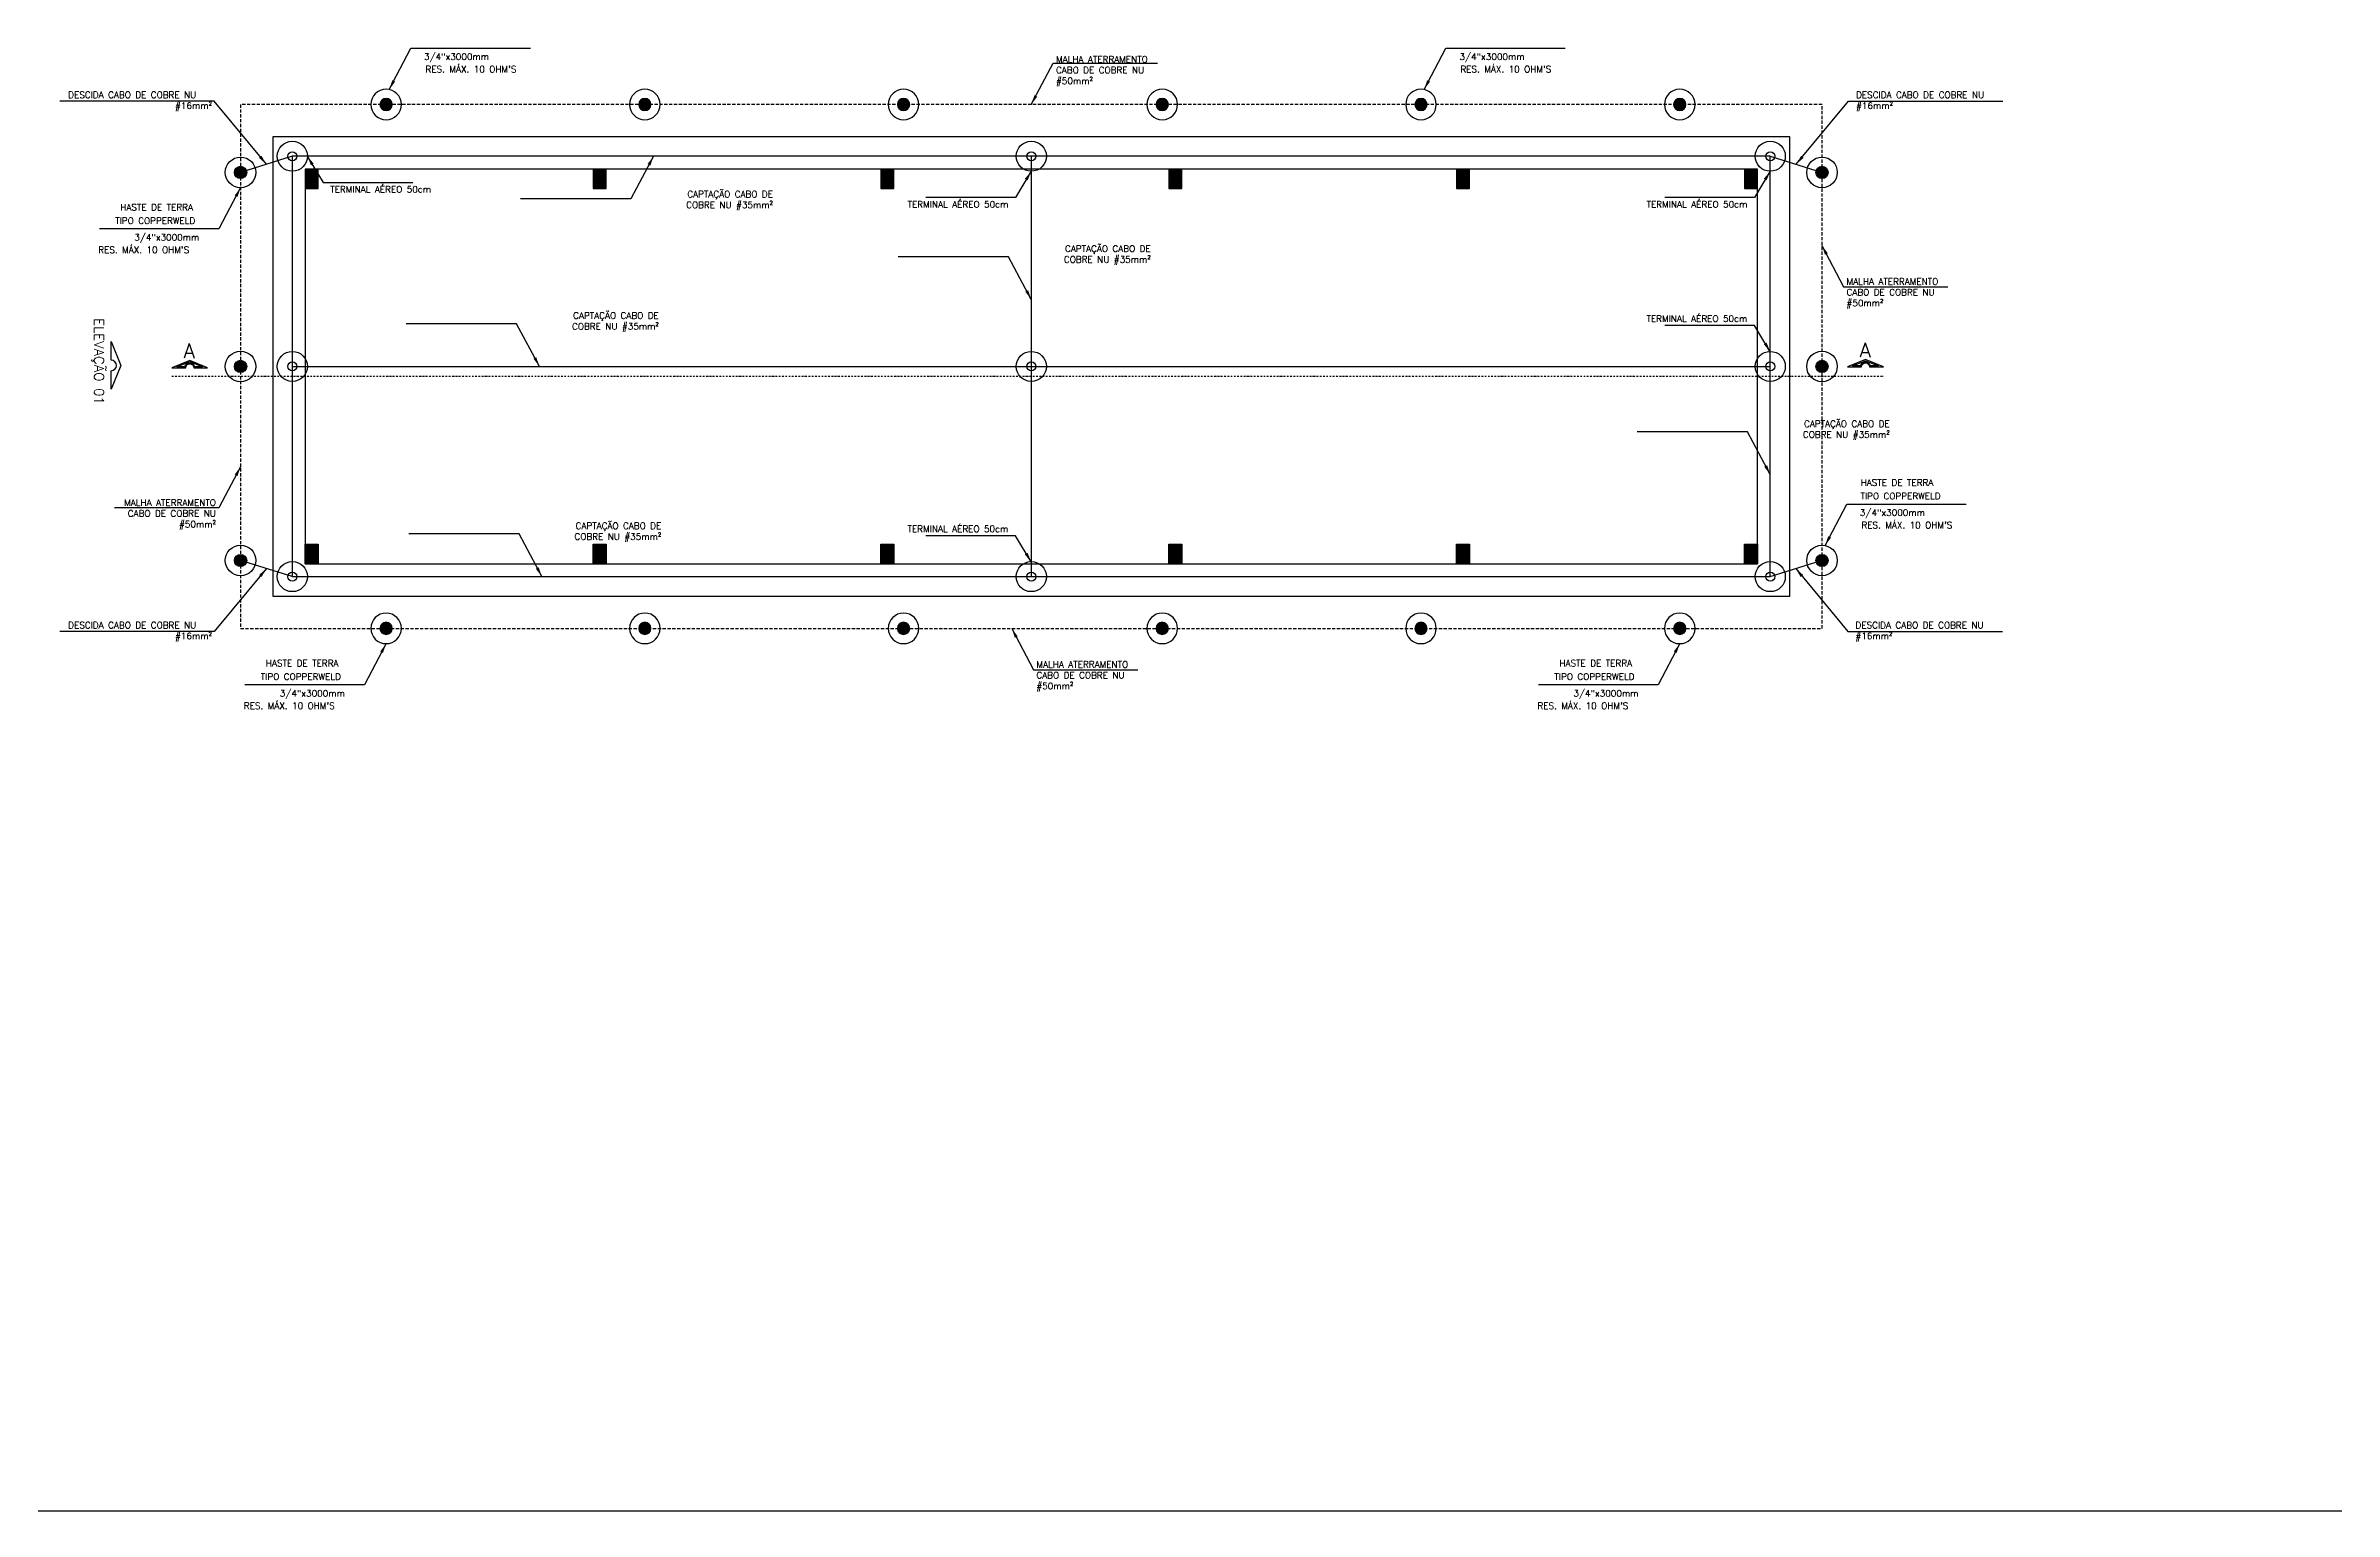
# Model space of a CAD drawing. Extents: x -1836 to 8857, y -4220 to 3051.
# Drawn here: x -34 to 3504, y -4220 to -1954 of the extents above; entities that cross this region are included whole.
import ezdxf

# ---------------------------------------------------------------- set-up
doc = ezdxf.new("R2010")
doc.units = 0
doc.header["$MEASUREMENT"] = 0
doc.linetypes.add('DASHDOT2', pattern=[0.5, 0.25, -0.125, 0, -0.125])
doc.linetypes.add('DASHED2', pattern=[0.375, 0.25, -0.125])
doc.layers.get('0').update_dxf_attribs({"linetype": 'CONTINUOUS'})
for name, color, linetype in [('_LAYOUT', 251, 'CONTINUOUS'), ('C01', 1, 'CONTINUOUS'), ('C03', 3, 'CONTINUOUS'), ('COTAS', 3, 'DASHED2'), ('PONTOS DE PARA-RAIOS', 1, 'CONTINUOUS')]:
    doc.layers.add(name, color=color, linetype=linetype)
doc.styles.add('80CL', font='romans.shx', dxfattribs={"height": 2})
doc.styles.add('R240A', font='simplex.shx', dxfattribs={"height": 0.6})
doc.styles.add('ROMANS', font='romans.shx')
doc.dimstyles.new('DETALHES', dxfattribs={"dimtxt": 2, "dimasz": 0.05, "dimexe": 0.18, "dimexo": 0.0625, "dimgap": 0.5, "dimtad": 1, "dimdec": 4, "dimzin": 0, "dimdsep": 46, "dimtxsty": 'ROMANS', "dimblk": 'DOT', "dimsah": 1, "dimcen": 0.09, "dimse1": 1, "dimse2": 1, "dimclrt": 153, "dimadec": 0, "dimazin": 0, "dimtfac": 1, "dimtdec": 4, "dimtofl": 0, "dimtmove": 0, "dimatfit": 3, "dimfxl": 1, "dimtolj": 1, "dimtzin": 0, "dimarcsym": 0})

# ---------------------------------------------------------------- blocks, each defined once
blk = doc.blocks.new('Apwr_pacap1')
for radius in [1.55, 0.46]:
    blk.add_circle((0, 0), radius)
blk = doc.blocks.new('Apwr_pahaste')
at = {"const_width": 0.63}
blk.add_lwpolyline([(0.315, 0, 1), (-0.315, 0, 1)], format="xyb", close=True, dxfattribs=at)
for radius in [1.575, 0.63]:
    blk.add_circle((0, 0), radius)

msp = doc.modelspace()

# ---------------------------------------------------------------- hatches: boundary and pattern name
at = {"layer": '_LAYOUT'}
for points in [[(387, -2144.6), (367, -2144.6), (367, -2174.6), (387, -2174.6)], [(832, -2144.6), (812, -2144.6), (812, -2174.6), (832, -2174.6)], [(1277, -2144.6), (1257, -2144.6), (1257, -2174.6), (1277, -2174.6)], [(1722, -2144.6), (1702, -2144.6), (1702, -2174.6), (1722, -2174.6)], [(2167, -2144.6), (2147, -2144.6), (2147, -2174.6), (2167, -2174.6)], [(2612, -2144.6), (2592, -2144.6), (2592, -2174.6), (2612, -2174.6)], [(387, -2724.6), (367, -2724.6), (367, -2754.6), (387, -2754.6)], [(832, -2724.6), (812, -2724.6), (812, -2754.6), (832, -2754.6)], [(1277, -2724.6), (1257, -2724.6), (1257, -2754.6), (1277, -2754.6)], [(1722, -2724.6), (1702, -2724.6), (1702, -2754.6), (1722, -2754.6)], [(2167, -2724.6), (2147, -2724.6), (2147, -2754.6), (2167, -2754.6)], [(2612, -2724.6), (2592, -2724.6), (2592, -2754.6), (2612, -2754.6)]]:
    msp.add_hatch(color=256, dxfattribs=at).paths.add_polyline_path(points)

# ---------------------------------------------------------------- linework, layer by layer
at = {"layer": '_LAYOUT', "ltscale": 3}
for p, q in [((2662, -2094.6), (317, -2094.6)), ((317, -2094.6), (317, -2804.6)), ((2662, -2804.6), (2662, -2094.6)), ((317, -2804.6), (2662, -2804.6))]:
    msp.add_line(p, q, dxfattribs=at)
at = {"layer": '_LAYOUT'}
for p, q in [((367, -2144.6), (367, -2754.6)), ((2612, -2144.6), (367, -2144.6)), ((2612, -2754.6), (2612, -2144.6)), ((367, -2754.6), (2612, -2754.6))]:
    msp.add_line(p, q, dxfattribs=at)
at = {"layer": '_LAYOUT', "color": 6, "linetype": 'DASHDOT2', "ltscale": 10}
msp.add_line((160.7, -2464.5), (2806.8, -2464.5), dxfattribs=at)
at = {"layer": '_LAYOUT'}
for points in [[(-1835.8, 259.8), (5475.9, 259.8), (5475.9, -4219.7), (-1835.8, -4219.7)], [(387, -2144.6), (367, -2144.6), (367, -2174.6), (387, -2174.6)], [(832, -2144.6), (812, -2144.6), (812, -2174.6), (832, -2174.6)], [(1277, -2144.6), (1257, -2144.6), (1257, -2174.6), (1277, -2174.6)], [(1722, -2144.6), (1702, -2144.6), (1702, -2174.6), (1722, -2174.6)], [(2167, -2144.6), (2147, -2144.6), (2147, -2174.6), (2167, -2174.6)], [(2612, -2144.6), (2592, -2144.6), (2592, -2174.6), (2612, -2174.6)], [(387, -2754.6), (367, -2754.6), (367, -2724.6), (387, -2724.6)], [(832, -2754.6), (812, -2754.6), (812, -2724.6), (832, -2724.6)], [(1277, -2754.6), (1257, -2754.6), (1257, -2724.6), (1277, -2724.6)], [(1722, -2754.6), (1702, -2754.6), (1702, -2724.6), (1722, -2724.6)], [(2167, -2754.6), (2147, -2754.6), (2147, -2724.6), (2167, -2724.6)], [(2612, -2754.6), (2592, -2754.6), (2592, -2724.6), (2612, -2724.6)]]:
    msp.add_lwpolyline(points, close=True, dxfattribs=at)
at = {"layer": '_LAYOUT', "color": 6}
for points in [[(66.9, -2411.1), (81.9, -2448), (66.9, -2484.9), (66.9, -2456.2, 1), (66.9, -2439.9)], [(216, -2451.6), (188.3, -2440.3), (160.7, -2451.6), (182.2, -2451.6, -1), (194.5, -2451.6)], [(2806.8, -2450.3), (2779.1, -2439.1), (2751.5, -2450.3), (2773, -2450.3, -1), (2785.3, -2450.3)]]:
    msp.add_lwpolyline(points, format="xyb", close=True, dxfattribs=at)
for points in [[(2771.6, -2448.8), (2759.1, -2448.8), (2779.1, -2440.7), (2799.1, -2448.8), (2786.6, -2448.8)], [(180.8, -2450.1), (168.3, -2450.1), (188.3, -2441.9), (208.3, -2450.1), (195.8, -2450.1)]]:
    msp.add_lwpolyline(points, dxfattribs=at)
for points in [[(180.8, -2450.1, -0.819342), (195.8, -2450.1)], [(2771.6, -2448.8, -0.819342), (2786.6, -2448.8)]]:
    msp.add_lwpolyline(points, format="xyb", dxfattribs=at)
at = {"layer": 'COTAS', "ltscale": 20}
for p, q in [((2712, -2044.6), (267, -2044.6)), ((267, -2044.6), (267, -2854.6)), ((2712, -2854.6), (2712, -2044.6)), ((267, -2854.6), (2712, -2854.6))]:
    msp.add_line(p, q, dxfattribs=at)
at = {"layer": 'PONTOS DE PARA-RAIOS'}
for p, q in [((347, -2124.6), (267, -2149.6)), ((2632, -2124.6), (2712, -2149.6)), ((347, -2774.6), (267, -2749.6)), ((2632, -2774.6), (2710.5, -2749.6))]:
    msp.add_line(p, q, dxfattribs=at)
at = {"layer": 'PONTOS DE PARA-RAIOS', "ltscale": 3}
for p, q in [((2632, -2124.6), (347, -2124.6)), ((347, -2124.6), (347, -2774.6)), ((1489.5, -2124.6), (1489.5, -2774.6)), ((2632, -2774.6), (2632, -2124.6)), ((347, -2449.6), (2632, -2449.6)), ((347, -2774.6), (2632, -2774.6))]:
    msp.add_line(p, q, dxfattribs=at)

# ---------------------------------------------------------------- block references
at = {"layer": 'PONTOS DE PARA-RAIOS', "yscale": 15, "zscale": 15}
for name, p, xscale, rotation in [('Apwr_pahaste', (492, -2044.6), -15, 180), ('Apwr_pahaste', (892, -2044.6), -15, 180), ('Apwr_pahaste', (1292, -2044.6), -15, 180), ('Apwr_pahaste', (1692, -2044.6), -15, 180), ('Apwr_pahaste', (2092, -2044.6), -15, 180), ('Apwr_pahaste', (2492, -2044.6), -15, 180), ('Apwr_pacap1', (347, -2124.6), 15, 270), ('Apwr_pacap1', (1489.5, -2124.6), 15, 270), ('Apwr_pacap1', (2632, -2124.6), 15, 270), ('Apwr_pahaste', (267, -2149.6), 15, 90), ('Apwr_pahaste', (2712, -2149.6), 15, 90), ('Apwr_pahaste', (267, -2449.6), 15, 90), ('Apwr_pacap1', (347, -2449.6), 15, 270), ('Apwr_pacap1', (1489.5, -2449.6), 15, 270), ('Apwr_pacap1', (2632, -2449.6), 15, 270), ('Apwr_pahaste', (2712, -2449.6), 15, 90), ('Apwr_pahaste', (267, -2749.6), 15, 90), ('Apwr_pacap1', (347, -2774.6), 15, 270), ('Apwr_pacap1', (1489.5, -2774.6), 15, 270), ('Apwr_pacap1', (2632, -2774.6), 15, 270), ('Apwr_pahaste', (2712, -2749.6), 15, 90), ('Apwr_pahaste', (492, -2854.6), -15, 180), ('Apwr_pahaste', (892, -2854.6), -15, 180), ('Apwr_pahaste', (1292, -2854.6), -15, 180), ('Apwr_pahaste', (1692, -2854.6), -15, 180), ('Apwr_pahaste', (2092, -2854.6), -15, 180), ('Apwr_pahaste', (2492, -2854.6), -15, 180)]:
    msp.add_blockref(name, p, dxfattribs=dict(at, xscale=xscale, rotation=rotation))

# ---------------------------------------------------------------- texts
at = {"layer": '_LAYOUT', "color": 6, "style": 'R240A'}
msp.add_text('ELEVAÇÃO 01', height=15, rotation=270, dxfattribs=at).set_placement((40.8, -2375.1))
for p in [(179, -2436.7), (2769.8, -2435.4)]:
    msp.add_text('A', height=22.5, dxfattribs=at).set_placement(p)
at = {"layer": 'C03', "style": '80CL'}
for s, p in [('3/4"x3000mm', (550.5, -1975.7)), ('3/4"x3000mm', (2151.5, -1975.7)), ("RES. MÁX. 10 OHM'S", (552.9, -1995)), ("RES. MÁX. 10 OHM'S", (2152.9, -1995)), ('TIPO COPPERWELD', (73.2, -2229.3)), ('HASTE DE TERRA', (81.1, -2208.5)), ("RES. MÁX. 10 OHM'S", (47, -2274.3)), ('3/4"x3000mm', (102.6, -2255.1)), ('TIPO COPPERWELD', (2771.5, -2655)), ('HASTE DE TERRA', (2771.8, -2634.2)), ('3/4"x3000mm', (2770.5, -2680.7)), ("RES. MÁX. 10 OHM'S", (2772.9, -2700)), ('TIPO COPPERWELD', (298.2, -2934.3)), ('HASTE DE TERRA', (306.1, -2913.5)), ('TIPO COPPERWELD', (2298.2, -2934.3)), ('HASTE DE TERRA', (2306.1, -2913.5)), ("RES. MÁX. 10 OHM'S", (272, -2979.3)), ('3/4"x3000mm', (327.6, -2960.1)), ("RES. MÁX. 10 OHM'S", (2272, -2979.3)), ('3/4"x3000mm', (2327.6, -2960.1))]:
    msp.add_text(s, height=10, dxfattribs=at).set_placement(p)
at = {"layer": 'C03', "char_height": 10, "style": '80CL'}
for s, insert, width, attachment_point in [('MALHA ATERRAMENTO CABO DE COBRE NU #50mm²', (1527.7, -2016.4), 161.316, 7), ('\\pi237.53;\\P\\pi11.813;DESCIDA CABO DE COBRE NU \\P\\pi177.05;#16mm²', (-11.3, -2008.1), 237.527, 1), ('\\pi237.53;\\P\\pi0;DESCIDA CABO DE COBRE NU #16mm²', (2764.6, -2008.1), 237.527, 1), ('TERMINAL AÉREO 50cm', (405.6, -2180.8), 160.367, 7), ('CAPTAÇÃO CABO DE\\PCOBRE NU #35mm²', (1090.1, -2208.2), 377.06, 9), ('TERMINAL AÉREO 50cm', (1454.2, -2204), 160.367, 9), ('TERMINAL AÉREO 50cm', (2596.7, -2204), 160.367, 9), ('CAPTAÇÃO CABO DE\\PCOBRE NU #35mm²', (1674.1, -2262.5), 377.06, 3), ('MALHA ATERRAMENTO CABO DE COBRE NU #50mm²', (2749.9, -2313.3), 161.316, 1), ('CAPTAÇÃO CABO DE\\PCOBRE NU #35mm²', (913.6, -2366), 377.06, 3), ('TERMINAL AÉREO 50cm', (2596.6, -2370.7), 160.367, 3), ('CAPTAÇÃO CABO DE\\PCOBRE NU #35mm²', (2816.6, -2533.3), 377.06, 3), ('MALHA ATERRAMENTO CABO DE COBRE NU #50mm²', (228.9, -2655.2), 161.316, 3), ('CAPTAÇÃO CABO DE\\PCOBRE NU #35mm²', (917.4, -2691), 377.06, 3), ('TERMINAL AÉREO 50cm', (1454.1, -2695.7), 160.367, 3), ('\\pi237.53;\\P\\pi11.813;DESCIDA CABO DE COBRE NU \\P\\pi177.05;#16mm²', (-11.3, -2828), 237.527, 1), ('\\pi237.53;\\P\\pi0;DESCIDA CABO DE COBRE NU #16mm²', (2763.8, -2828), 237.527, 1), ('MALHA ATERRAMENTO CABO DE COBRE NU #50mm²', (1497.4, -2905.4), 161.316, 1)]:
    msp.add_mtext(s, dxfattribs=dict(at, insert=insert, width=width, attachment_point=attachment_point))

# ---------------------------------------------------------------- leaders
at = {"layer": 'C01'}
for points in [[(496.8, -2021.5), (530.3, -1957.7), (715.1, -1957.7)], [(1489.5, -2044.6), (1523.1, -1980.8), (1684.4, -1980.8)], [(2096.8, -2021.5), (2130.3, -1957.7), (2315.1, -1957.7)], [(307, -2137.1), (226.2, -2039.7), (-12.4, -2039.7)], [(2672, -2137.1), (2752.9, -2039.7), (2991.5, -2039.7)], [(905.5, -2124.6), (870.2, -2190.6), (699.7, -2190.6)], [(267, -2173.2), (233.5, -2237), (48.7, -2237)], [(2711.8, -2262.6), (2745.3, -2326.4), (2906.6, -2326.4)], [(1489.5, -2346.1), (1454.2, -2280.1), (1283.8, -2280.1)], [(729, -2449.6), (693.7, -2383.6), (523.2, -2383.6)], [(2632, -2616.9), (2596.7, -2550.9), (2426.3, -2550.9)], [(267, -2604.6), (233.5, -2668.4), (72.2, -2668.4)], [(2716.8, -2726.5), (2750.3, -2662.7), (2935.1, -2662.7)], [(732.8, -2774.6), (697.5, -2708.6), (527, -2708.6)], [(307, -2762.1), (226.2, -2859.5), (-12.4, -2859.5)], [(2671.3, -2762.1), (2752.1, -2859.5), (2990.8, -2859.5)], [(1459.2, -2854.7), (1492.8, -2918.5), (1654.1, -2918.5)], [(492, -2878.2), (458.5, -2942), (273.7, -2942)], [(2492, -2878.2), (2458.5, -2942), (2273.7, -2942)]]:
    msp.add_leader(points, dimstyle='DETALHES', override={"dimtxt": 0.2, "dimasz": 15, "dimgap": 0.1}, dxfattribs=at)
at = {"layer": 'C01', "ltscale": 2}
for points in [[(370.2, -2124.6), (394.8, -2165.1), (533.2, -2165.1)], [(1489.5, -2147.8), (1465, -2188.3), (1326.6, -2188.3)], [(2632, -2147.8), (2607.5, -2188.3), (2469.1, -2188.3)], [(2631.9, -2426.9), (2607.4, -2386.4), (2469, -2386.4)], [(1489.4, -2751.9), (1464.9, -2711.4), (1326.5, -2711.4)]]:
    msp.add_leader(points, dimstyle='DETALHES', override={"dimtxt": 0.2, "dimasz": 15, "dimgap": 0.1}, dxfattribs=at)

doc.saveas('drawing.dxf')
